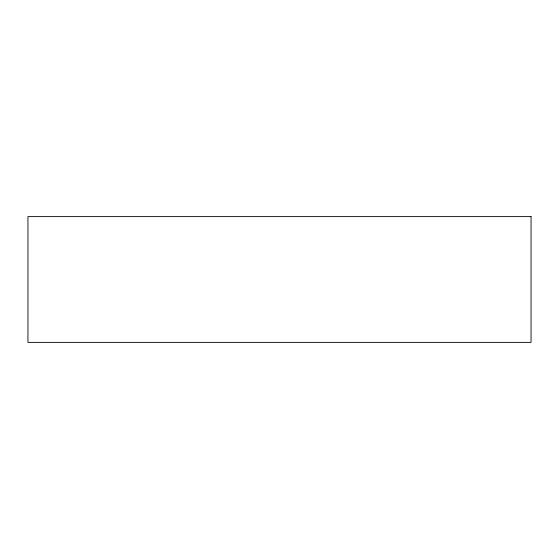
<?xml version="1.0" encoding="UTF-8"?>
<svg xmlns="http://www.w3.org/2000/svg" width="559" height="559" viewBox="0 0 559 559"><rect width="100%" height="100%" fill="white"/><g stroke="black" fill="none" stroke-linecap="round" stroke-linejoin="round"><path stroke-width="0.84" d="M531.05 216.612L27.95 216.612L27.95 342.387L531.05 342.387L531.05 216.612"/></g></svg>
